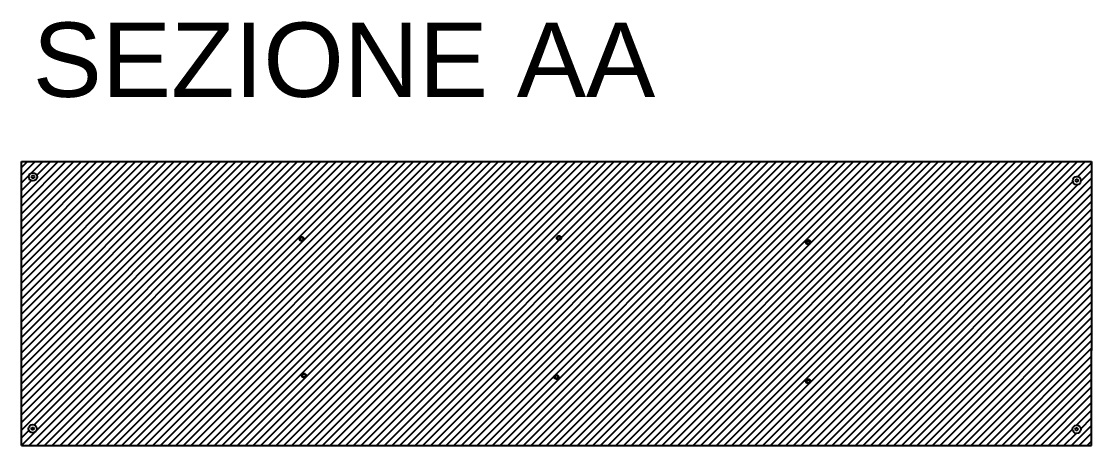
# Model space of a CAD drawing. Header units: inches. Extents: x 17 to 1541, y -140 to 953.
# Drawn here: x 977.6 to 1124.6, y 894.9 to 953.1 of the extents above; entities that cross this region are included whole.
import ezdxf

# ---------------------------------------------------------------- set-up
doc = ezdxf.new("R2010")
doc.units = ezdxf.units.IN
doc.header["$MEASUREMENT"] = 0
doc.layers.add('Chiodi', color=7, linetype='Continuous')
doc.layers.add('Kallax', color=7, linetype='Continuous')

msp = doc.modelspace()

# ---------------------------------------------------------------- hatches: boundary and pattern name
h = msp.add_hatch()
h.set_pattern_fill('ANSI31', color=40, scale=6)
h.paths.add_polyline_path([(1124.58, 933.85), (977.58, 933.85), (977.58, 894.85), (1124.58, 894.85), (1124.58, 907.88)])
h.paths.add_polyline_path([(1016.38, 923.21, -1), (1015.78, 923.21, -1)], flags=16)
h.paths.add_polyline_path([(1016.28, 923.21, -1), (1015.88, 923.21, -1)], flags=0)
h.paths.add_polyline_path([(1016.7, 904.45, -1), (1016.1, 904.45, -1)], flags=16)
h.paths.add_polyline_path([(1016.6, 904.45, -1), (1016.2, 904.45, -1)], flags=0)
h.paths.add_polyline_path([(1051.71, 923.35, -1), (1051.11, 923.35, -1)], flags=16)
h.paths.add_polyline_path([(1051.61, 923.35, -1), (1051.21, 923.35, -1)], flags=0)
h.paths.add_polyline_path([(978.6, 931.74, -1), (979.73, 931.74, -1)], flags=16)
h.paths.add_polyline_path([(979.37, 931.74), (979.27, 931.56), (979.06, 931.56), (978.96, 931.74), (979.06, 931.92), (979.27, 931.92)], flags=0)
h.paths.add_polyline_path([(1051.37, 904.27, -1), (1050.77, 904.27, -1)], flags=16)
h.paths.add_polyline_path([(1051.27, 904.27, -1), (1050.87, 904.27, -1)], flags=0)
h.paths.add_polyline_path([(979.7, 897.16, -1), (978.56, 897.16, -1)], flags=16)
h.paths.add_polyline_path([(979.23, 897.34), (979.34, 897.16), (979.23, 896.99), (979.03, 896.99), (978.92, 897.16), (979.03, 897.34)], flags=0)
h.paths.add_polyline_path([(1085.95, 922.77, -1), (1085.35, 922.77, -1)], flags=16)
h.paths.add_polyline_path([(1085.85, 922.77, -1), (1085.45, 922.77, -1)], flags=0)
h.paths.add_polyline_path([(1085.95, 903.68, -1), (1085.35, 903.68, -1)], flags=16)
h.paths.add_polyline_path([(1085.85, 903.68, -1), (1085.45, 903.68, -1)], flags=0)
h.paths.add_polyline_path([(1123.12, 931.22, -1), (1121.98, 931.22, -1)], flags=16)
h.paths.add_polyline_path([(1122.35, 931.22), (1122.45, 931.4), (1122.65, 931.4), (1122.76, 931.22), (1122.65, 931.04), (1122.45, 931.04)], flags=0)
h.paths.add_polyline_path([(1123.09, 897.09, -1), (1121.95, 897.09, -1)], flags=16)
h.paths.add_polyline_path([(1122.31, 897.09), (1122.42, 897.27), (1122.62, 897.27), (1122.73, 897.09), (1122.62, 896.91), (1122.42, 896.91)], flags=0)

# ---------------------------------------------------------------- linework, layer by layer
at = {"color": 7}
for p, q in [((977.58, 894.85), (977.58, 933.85)), ((977.58, 933.85), (1124.58, 933.85)), ((1124.58, 933.85), (1124.58, 907.88)), ((1124.58, 894.85), (1124.58, 907.88)), ((977.58, 894.85), (1124.58, 894.85))]:
    msp.add_line(p, q, dxfattribs=at)
at = {"layer": 'Chiodi', "color": 2}
for p, q in [((978.96, 931.74), (979.06, 931.92)), ((979.06, 931.56), (978.96, 931.74)), ((979.06, 931.92), (979.27, 931.92)), ((979.27, 931.56), (979.06, 931.56)), ((979.27, 931.92), (979.37, 931.74)), ((979.37, 931.74), (979.27, 931.56)), ((1122.35, 931.22), (1122.45, 931.4)), ((1122.45, 931.04), (1122.35, 931.22)), ((1122.45, 931.4), (1122.65, 931.4)), ((1122.65, 931.04), (1122.45, 931.04)), ((1122.65, 931.4), (1122.76, 931.22)), ((1122.76, 931.22), (1122.65, 931.04)), ((978.92, 897.16), (979.03, 897.34)), ((979.03, 896.99), (978.92, 897.16)), ((979.03, 897.34), (979.23, 897.34)), ((979.23, 896.99), (979.03, 896.99)), ((979.23, 897.34), (979.34, 897.16)), ((979.34, 897.16), (979.23, 896.99)), ((1122.31, 897.09), (1122.42, 897.27)), ((1122.42, 896.91), (1122.31, 897.09)), ((1122.42, 897.27), (1122.62, 897.27)), ((1122.62, 896.91), (1122.42, 896.91)), ((1122.62, 897.27), (1122.73, 897.09)), ((1122.73, 897.09), (1122.62, 896.91))]:
    msp.add_line(p, q, dxfattribs=at)
for centre in [(979.16, 931.74), (1122.55, 931.22), (979.13, 897.16), (1122.52, 897.09)]:
    msp.add_circle(centre, 0.568, dxfattribs=at)
at = {"layer": 'Chiodi', "color": 1, "linetype": 'Continuous'}
for centre, radius in [((1016.08, 923.21), 0.3), ((1016.08, 923.21), 0.201), ((1051.41, 923.35), 0.3), ((1051.41, 923.35), 0.201), ((1085.65, 922.77), 0.3), ((1085.65, 922.77), 0.201), ((1016.4, 904.45), 0.3), ((1016.4, 904.45), 0.201), ((1051.07, 904.27), 0.3), ((1051.07, 904.27), 0.201), ((1085.65, 903.68), 0.3), ((1085.65, 903.68), 0.201)]:
    msp.add_circle(centre, radius, dxfattribs=at)

# ---------------------------------------------------------------- texts
at = {"layer": 'Kallax', "insert": (979.13, 952.92), "char_height": 10.2, "attachment_point": 1}
msp.add_mtext_dynamic_manual_height_columns('{\\fArial|b0|i0|c0|p0;SEZIONE AA}', width=99.5899, gutter_width=1, heights=[0], dxfattribs=at)

doc.saveas('drawing.dxf')
